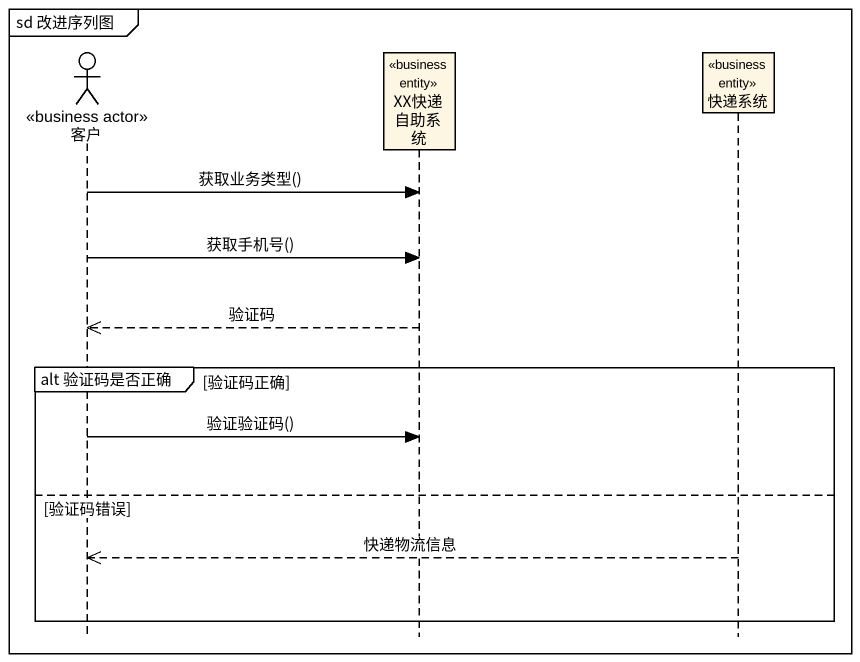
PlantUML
@startuml
mainframe sd 改进序列图
hide footbox
actor 客户 <<business actor>>
participant XX快递自助系统 <<business entity>>
participant 快递系统 <<business entity>>

客户 -> XX快递自助系统 : 获取业务类型()
客户 -> XX快递自助系统 : 获取手机号()
XX快递自助系统 -->> 客户 : 验证码
group alt 验证码是否正确 [验证码正确]
  客户 -> XX快递自助系统 : 验证验证码()
else 验证码错误
  快递系统 -->> 客户 : 快递物流信息
end
@enduml
